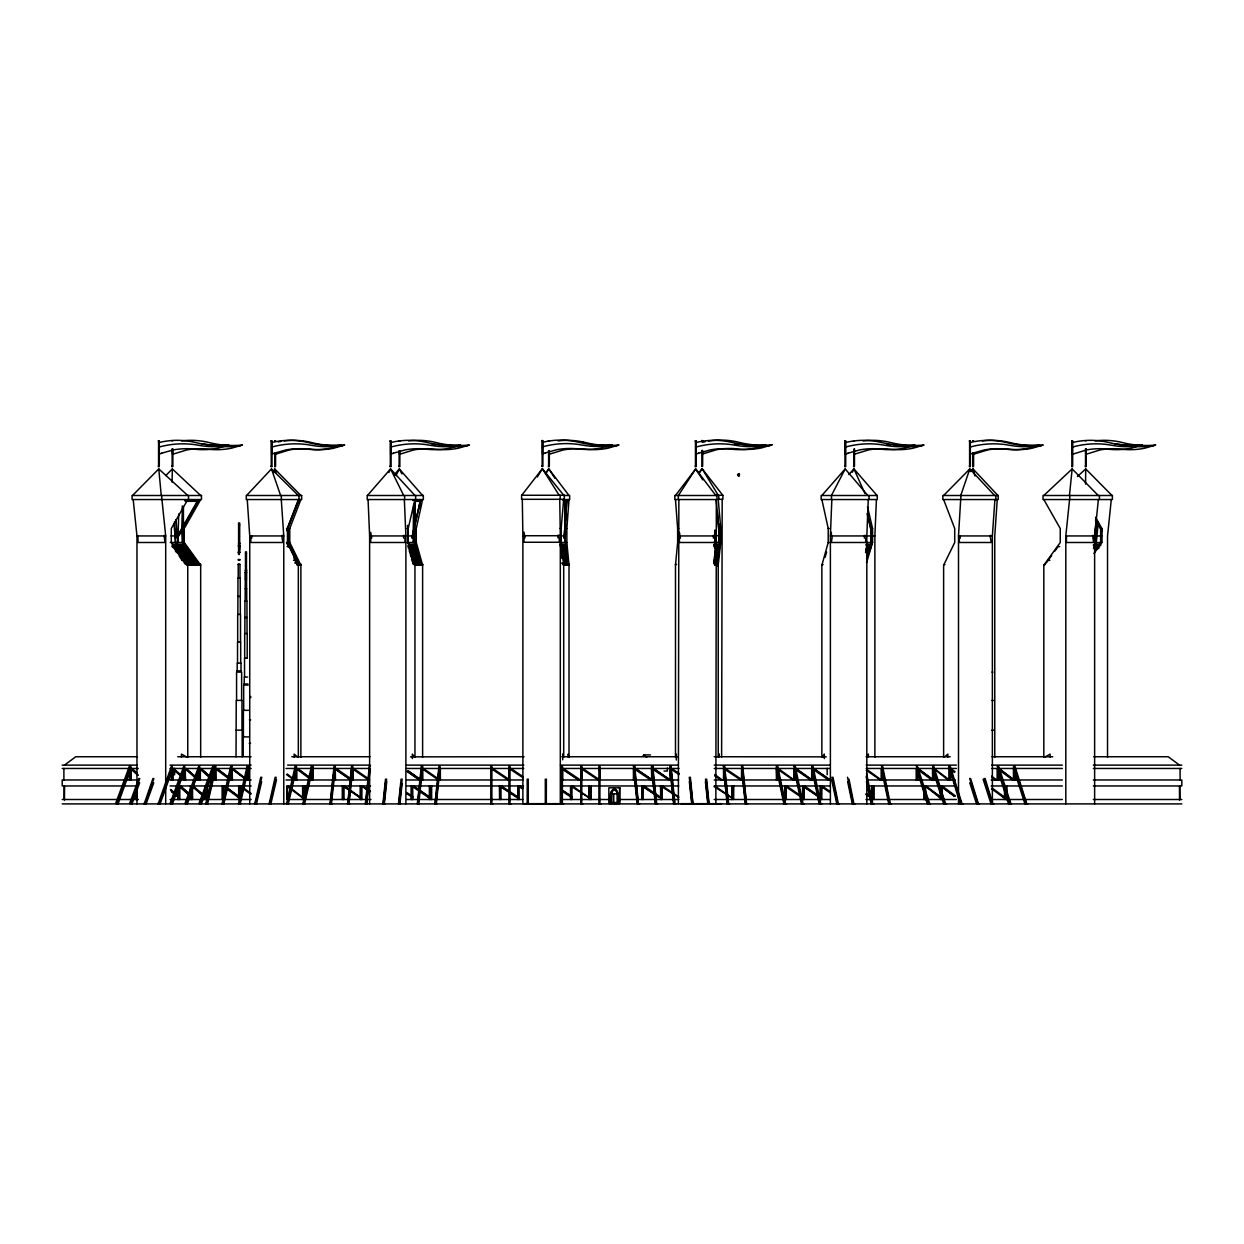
<?xml version="1.0" encoding="UTF-8"?>
<svg xmlns="http://www.w3.org/2000/svg" width="1244" height="1244" viewBox="0 0 1244 1244"><rect width="100%" height="100%" fill="white"/><g stroke="black" fill="none" stroke-linecap="round" stroke-linejoin="round"><path stroke-width="1.5" d="M1085.577 484.103L1085.717 468.926L1077.444 476.514M678.369 803.904L678.851 499.544M715.844 803.904L716.342 499.544M722.189 499.31L721.613 757.083M172.092 482.206L172.341 468.926L200.673 495.501M413.661 504.473L413.148 536.148L412.168 536.148L412.168 538.046L413.148 538.046L415.232 528.529M830.386 803.904L830.386 535.946L831.832 499.544M866.819 803.904L866.819 535.946L868.265 499.544M874.874 757.316L874.874 535.946L876.429 499.544M238.599 543.784L239.828 543.099M178.763 513.912L178.047 536.148L181.811 529.586M958.502 803.904L958.502 535.946L960.928 495.501M992.37 803.904L992.37 535.946L994.905 499.544M997.253 499.544L994.765 535.946L994.765 757.316M564.076 538.046L566.86 500.352L564.076 538.046L565.087 538.046L565.46 533.054M569.006 499.544L566.86 528.529L565.149 528.529L565.071 529.726L565.787 528.529M567.031 558.976L565.787 542.493L567.87 564.512M563.345 564.854C572.769 565.118 569.239 563.221 562.552 564.278M565.693 527.938L565.149 500.648L565.087 542.493M565.087 536.148L565.46 531.219M566.331 519.494L566.735 514.052M567.699 501.332L564.869 500.694L567.699 501.332L567.762 500.368L562.972 500.352M563.703 757.098L563.703 564.963L561.184 542.26L561.184 528.311L563.703 499.31M563.672 564.62L563.672 563.812M675.492 499.544L677.638 528.529L677.638 542.493L675.492 565.196L675.492 757.332M714.6 547.998L715.129 530.286M1094.176 540.596L1096.057 521.594M1097.659 521.594L1095.14 542.493L1096.291 542.648L1098.188 523.662M1069.451 495.501L1072.157 468.926L1098.25 495.501M1065.813 803.904L1065.813 535.946L1069.576 499.544M1094.627 803.904L1094.627 535.946L1098.374 499.544M1111.296 499.544L1107.533 535.946L1107.533 757.316M330.344 803.904L333.998 770.456L335.087 770.456L335.087 768.465M331.433 803.904L335.087 770.456M348.118 802.053L351.57 770.456L352.643 770.456L352.643 768.465L352.565 779.972M348.989 803.904L352.643 770.456M365.658 803.904L369.328 770.456L370.401 770.456M366.747 803.904L369.39 779.755M383.245 803.904L385.687 781.605M384.318 803.904L386.76 781.605M399.231 800.187L401.05 783.471M399.899 803.904L402.123 783.471M417.642 803.904L421.296 770.456M418.73 803.904L422.602 766.491M435.244 803.904L438.697 772.322M436.317 803.904L439.972 768.465M719.685 542.26L717.399 566.082M718.208 558.743L719.436 547.733M714.522 563.812C719.296 563.112 719.265 565.274 714.522 564.62M718.223 757.098L718.223 564.963L720.758 542.26L720.758 528.311L718.223 499.31L722.904 499.31L722.904 495.267L714.476 495.267M330.033 803.904L334.092 765.993L335.305 766.491M335.165 765.993L330.873 803.422M347.605 803.904L351.663 765.993L352.736 765.993L348.678 803.904M365.347 803.904L369.406 765.993L370.494 765.993M370.074 769.741L366.42 803.904M382.919 803.904L385.516 779.102M386.604 779.102L384.007 803.904M398.5 803.904L401.097 779.102M399.479 803.904L402.17 779.102M417.331 803.904L421.389 765.993L422.462 765.993L418.279 803.422M434.918 803.904L438.992 765.993L440.065 765.993L435.866 803.422M412.168 538.046L420.425 500.352L412.168 536.148M414.361 542.493L414.361 529.726L414.61 528.529L416.273 528.529L422.618 499.544M419.446 560.811L414.827 544.297L415.232 542.493L421.389 564.512M422.431 564.512L412.946 564.045M422.54 564.045L422.525 564.854L414.75 564.512M414.236 531.219L414.827 500.648M419.259 508.594L420.068 504.971M414.827 501.332L420.876 501.332L421.094 500.368L412.884 500.352M675.679 756.85L676.316 754.097L676.316 760.053M206.52 803.904L208.697 794.621M209.567 790.904L214.341 770.456L215.367 770.456L207.546 803.904M222.769 803.904L228.414 779.755M229.285 776.038L230.591 770.456L231.602 770.456L223.796 803.904M239.19 803.904L242.222 790.904M243.093 787.188L247.012 770.456L248.022 770.456L240.201 803.904M255.44 803.904L260.649 781.605M256.466 803.904L261.675 781.605M272.887 790.904L274.629 783.471M270.865 803.904L276.51 779.755M290.303 790.904L294.641 772.322M288.281 803.904L296.088 770.456L295.077 770.456C296.259 758.529 296.818 776.318 295.916 779.972M303.536 803.904L304.407 800.187M306.568 790.904L311.342 770.456L312.368 770.456L304.547 803.904M414.952 757.332L414.952 565.196L408.188 542.493L408.188 528.529L414.952 499.544M205.851 803.904L214.528 765.993L215.834 766.491M215.554 765.993L206.862 803.904M222.085 803.904L230.778 765.993L232.084 766.491M231.804 765.993L223.111 803.904M238.506 803.904L247.198 765.993L248.489 766.491L248.022 779.972M248.209 765.993L239.517 803.904M254.756 803.904L260.758 777.22M261.784 777.22L255.782 803.904M269.171 803.904L275.157 777.22M269.901 803.422L276.184 777.22M286.571 803.904L295.263 765.993M296.29 765.993L287.597 803.904M302.852 803.904L311.544 765.993L312.835 766.491L312.368 779.972M311.544 765.993L311.42 779.972L296.834 769.165M312.555 765.993L303.863 803.904M633.414 766.491L634.627 765.993L638.499 803.904M634.627 765.993L634.673 779.972M637.519 803.904L633.538 765.993M639.587 803.904L637.659 803.422M656.708 803.904L652.727 765.993L651.514 766.491L651.763 779.972L651.623 768.465M652.727 765.993L652.789 779.972L652.68 768.465M655.635 803.904L651.638 765.993M657.687 803.904L655.759 803.422M674.994 803.904L671.014 765.993L669.801 766.491L670.065 779.972M671.014 765.993L670.936 779.972M673.921 803.904L669.941 765.993M675.974 803.904L674.046 803.422M692.037 803.904L689.285 777.22M693.017 803.904L690.358 777.22M694.09 803.904L692.162 803.422M708.085 803.904L705.535 779.102M709.064 803.904L706.623 779.102M710.137 803.904L708.209 803.422M723.37 766.491L724.583 765.993L728.595 803.422M727.476 803.904L723.495 765.993M729.544 803.904L727.616 803.422M741.502 766.491L742.715 765.993L746.602 803.904M745.622 803.904L741.626 765.993M747.675 803.904L745.747 803.422M718.457 756.632L719.188 753.864L719.188 756.85M618.159 802.567L611.037 802.582L611.146 793.408A7.464 7.433 -90 0 1 614.054 789.473L614.676 789.458M821.864 499.544L828.224 528.529L828.224 542.493L821.864 565.196L821.864 757.332M825.099 557.359L826.607 551.994M273.664 472.471L274.691 468.926L300.877 495.501M866.57 559.147L871.546 542.493M866.555 562.677L872.573 542.493L872.573 528.529L867.503 506.79M960.757 495.501L969.807 468.926L994.625 495.501M121.601 791.588L129.22 770.456M130.122 770.456L118.056 803.904L115.661 803.422L129.516 765.993L130.853 766.491L130.122 779.972M131.118 803.904L138.1 784.544M139.639 782.787L132.019 803.904L129.625 803.422L138.861 778.464M152.841 782.787L145.221 803.904L153.867 778.464M146.108 803.904L153.743 782.787M168.08 779.257L159.185 803.904L172.45 765.993L171.548 765.993L158.128 803.904M160.087 803.904L172.154 770.456L171.252 770.456M171.563 803.904L181.717 775.743M184.361 779.972L184.361 768.465L184.532 770.456L172.45 803.904L170.07 803.422L183.925 765.993L184.827 765.993L171.485 803.904M186.522 803.904L196.676 775.743M199.491 768.465L187.409 803.904L185.029 803.422L198.885 765.993L199.786 765.993L186.445 803.904M204.949 791.588L211.293 773.97M130.418 765.993L117.076 803.904M139.763 778.464L131.04 803.904M144.164 803.904L152.965 778.464M199.009 803.422L212.864 765.993L213.766 765.993L213.47 770.456L201.388 803.904L199.444 803.904M213.766 765.993L199.989 803.422M298.327 757.332L298.327 565.196L287.457 542.493L287.457 528.529L298.327 499.544M297.985 564.512L298.156 564.854M286.991 530.861L298.7 500.352L287.022 528.995M300.877 757.332L300.877 565.196L289.759 542.493L287.768 542.493L287.768 529.726L288.235 528.529L289.759 528.529L300.877 499.544M288.795 528.529L287.768 529.726M300.55 564.512L296.958 564.045M300.706 564.854L300.721 564.045M298.669 501.332L299.058 500.368L298.14 500.368M388.952 472.471L390.538 468.926L414.952 495.501M396.027 475.566L399.308 468.926L422.618 495.501M852.311 472.238L853.959 468.926L877.051 495.501M831.427 495.501L845.189 468.926L867.861 495.501M785.508 803.904L777.671 765.993L776.38 766.491L776.847 779.972M793.936 766.491L795.227 765.993L803.064 803.904M784.513 803.904L776.629 765.993M786.535 803.904L784.777 803.422M811.679 766.491L812.97 765.993L820.807 803.904M802.085 803.904L794.201 765.993M804.091 803.904L802.349 803.422M819.827 803.904L811.943 765.993M821.833 803.904L820.091 803.422M837.399 803.904L831.956 777.22M838.378 803.904L832.982 777.22M839.42 803.904L837.663 803.422M852.964 803.904L847.522 777.22M853.944 803.904L848.968 779.102M854.986 803.904L853.229 803.422M882.276 766.491L881.498 765.993L889.382 803.904M871.795 803.904L866.353 777.22M872.775 803.904L866.57 773.488M873.801 803.904L872.044 803.422M890.362 803.904L882.525 765.993M891.388 803.904L889.631 803.422M183.428 506.79L183.428 528.529L177.27 538.046L198.605 500.352L185.931 500.352M182.262 542.493L182.262 529.726L184.252 528.529L200.673 499.544M187.766 499.544L171.299 528.529L171.299 542.493L187.766 565.196L187.766 757.332M172.698 544.297L182.401 544.297L183.428 542.493L199.351 564.512M200.175 564.512L186.973 564.854M197.796 500.368L177.27 536.148L177.27 538.046M182.946 526.756L182.262 527.938L182.946 506.246M184.345 525.17L197.096 502.918M185.247 501.332L198.014 501.332L198.573 500.368L185.325 500.601M187.269 564.512L187.517 564.854M537.33 476.996L542.368 468.693L563.703 495.267M699.159 473.373L702.129 468.693L722.764 495.267M545.774 473.606L548.822 468.926L569.006 495.501M643.708 756.181L644.345 754.921M822.439 756.85L824.306 754.097L824.306 758.576M866.399 756.85L868.405 754.097L868.405 757.083M1046.22 563.019L1051.615 555.57M1054.834 551.108L1058.069 546.629L1059.686 546.629M1094.876 551.108L1101.111 542.493M1093.958 553.502L1101.935 542.493L1101.935 528.529L1095.529 517.255M545.463 473.358L548.822 468.926L554.933 478.302M675.492 495.501L695.676 468.926L715.844 495.501M521.734 495.267L542.368 468.693L559.162 495.267M930.185 803.904L928.257 803.904L922.037 784.544M946.529 803.904L944.616 803.904L934.431 772.213M945.549 803.904L933.606 765.993M963.043 803.904L961.13 803.904L959.435 798.632M962.063 803.904L950.121 765.993M997.159 766.491L998.497 765.993L1010.828 803.422M977.489 803.904L979.401 803.904M978.422 803.904L970.584 778.464M1026.813 803.904L1014.871 765.993L1013.533 766.491L1014.187 779.972M993.894 803.904L991.981 803.904L985.201 782.787M992.914 803.904L985.077 778.464M1011.419 803.904L1009.506 803.904L999.321 772.213M1025.88 803.904L1027.793 803.904M698.568 473.124L702.129 468.693L718.223 495.267M394.27 474.835L399.308 468.926L401.89 473.902M367.447 495.501L390.538 468.926L403.709 495.501M821.864 495.501L845.189 468.926M848.828 474.524L853.959 468.926L865.015 493.728M246.576 495.501L271.487 468.926L298.327 495.501M165.81 475.566L172.341 468.926M132.517 495.501L158.765 468.926L187.766 495.501M943.621 495.501L969.807 468.926M970.336 471.585L973.01 468.926L997.921 495.501M1043.825 495.501L1072.157 468.926M944.6 756.85L947.866 754.097L947.866 757.083M64.47 765.122L75.791 756.741L137.431 756.741M1045.287 756.85L1050.123 754.097L1050.123 757.083M408.203 542.493L407.379 542.648L408.203 542.493L407.799 525.403M275.188 454.309L289.401 449.939A71.981 71.468 -90 0 1 310.705 449.193A74.407 73.878 90 0 0 333.812 448.198L344.697 445.01A96.83 96.146 -90 0 1 311.731 442.6L308.776 441.9A75.775 75.231 90 0 0 284.223 440.905M973.259 454.309L987.549 449.939A71.981 71.95 90 0 1 1008.993 449.193A74.407 74.376 -90 0 0 1032.256 448.198L1043.218 445.01A96.83 96.783 90 0 1 1010.035 442.6L1007.049 441.9A75.775 75.728 -90 0 0 982.34 440.905M1142.054 445.01L1131.138 448.198A74.407 74.127 90 0 1 1107.953 449.177A71.981 71.701 90 0 0 1086.572 449.939L1072.328 454.309L1072.328 442.584L1075.298 441.9A75.775 75.48 -90 0 1 1106.009 441.915L1108.995 442.584A96.83 96.457 90 0 0 1142.054 444.979M390.663 447.125L391.176 446.969A88.262 88.168 90 0 1 426.987 444.73L432.865 445.71A84.608 84.514 -90 0 0 457.061 445.927L458.632 445.725M542.508 446.891L543.006 446.736A88.262 87.982 -90 0 1 578.74 444.497L584.618 445.476A84.608 84.343 -90 0 0 608.767 445.71L610.322 445.492M845.329 447.125L845.842 446.969A88.262 87.904 -90 0 1 881.545 444.73L887.407 445.71A84.608 84.265 -90 0 0 911.541 445.927L913.096 445.725M969.962 447.125L970.476 446.969A88.262 88.168 -90 0 1 1006.272 444.73L1012.165 445.71A84.608 84.514 90 0 0 1036.361 445.927L1037.916 445.725M1072.328 447.125L1072.826 446.969A88.262 87.92 90 0 1 1108.544 444.73L1114.406 445.71A84.608 84.281 90 0 0 1138.54 445.927L1140.095 445.725M158.921 447.125L159.434 446.969A88.262 88.262 0 0 1 195.277 444.73L201.17 445.71A84.608 84.608 0 0 0 225.397 445.927L226.952 445.725M271.627 447.125L272.141 446.969A88.262 88.262 0 0 1 307.983 444.73L313.877 445.71A84.608 84.608 0 0 0 338.088 445.927L339.659 445.725M695.831 447.125L696.329 446.969A88.262 88.262 0 0 1 732.187 444.73L738.081 445.71A84.608 84.608 0 0 0 762.292 445.927L763.863 445.725M702.3 442.351L705.286 441.667M176.726 542.648L177.876 542.493L176.01 519.697M342.753 445.725L341.198 445.943A84.608 84.001 90 0 1 333.952 446.596M240.512 445.725L238.957 445.943A84.608 84.592 -90 0 1 221.914 446.503M467.449 445.725L465.894 445.943A84.608 84.53 90 0 1 453.718 446.689M617.008 445.725L615.438 445.943A84.608 84.592 -90 0 1 605.704 446.689M770.331 445.492L768.761 445.725A84.608 84.608 0 0 1 759.027 446.456M922.115 445.725L920.56 445.943A84.608 84.561 90 0 1 908.384 446.689M1041.259 445.725L1039.689 445.943A84.608 84.561 -90 0 1 1032.396 446.596M1153.732 445.725L1152.177 445.943A84.608 84.39 -90 0 1 1135.181 446.503M239.61 546.132L238.475 546.132L239.672 546.132L239.703 522.9M239.501 554.482C237.402 555.493 241.631 548.448 239.563 546.132M246.452 572.598L245.379 572.598L246.452 572.598L246.483 551.854M245.488 551.854L245.488 580.046L246.343 580.046L246.359 572.598M238.599 543.986L239.703 543.986M245.363 570.685L246.545 569.954M541.949 440.547L542.773 440.547M701.74 440.547L702.549 440.547M158.361 440.765L159.17 440.765M171.936 440.765L172.76 440.765M271.068 440.765L271.876 440.765M274.675 440.765L275.453 440.765M390.103 440.765L390.927 440.765M398.92 440.765L399.744 440.765M541.949 440.936L542.882 440.936L542.897 465.816L541.933 465.816M548.417 440.765L549.226 440.765M695.272 440.765L696.08 440.765M701.74 440.936L702.658 440.936M844.785 440.765L845.609 440.765M853.539 440.765L854.364 440.765M969.403 440.765L970.227 440.765M972.684 440.765L973.492 440.765M1071.737 440.765L1072.561 440.765M1085.312 440.765L1086.136 440.765M158.361 441.169L159.279 441.169M271.068 441.169L271.985 441.169L272.001 466.049L271.036 466.049M274.675 441.169L275.562 441.169M390.103 441.169L391.036 441.169L391.051 466.049L390.087 466.049M398.92 441.169L399.853 441.169M548.417 441.169L549.242 441.169M695.272 441.169L696.189 441.169L696.205 466.049L695.24 466.049M844.785 441.169L845.718 441.169L845.718 466.049L844.754 466.049M969.403 441.169L970.336 441.169L970.336 466.049L969.387 466.049M972.684 441.169L973.601 441.169M1071.737 441.169L1072.67 441.169L1072.67 466.049L1071.722 466.049M701.709 465.816L702.658 465.816L702.673 450.499M158.346 466.049L159.279 466.049M171.905 466.049L172.854 466.049L172.869 448.82M274.629 466.049L275.562 466.049L275.593 452.645M398.889 466.049L399.853 466.049L399.853 450.732M548.386 466.049L549.335 466.049L549.35 450.732M853.524 466.049L854.472 466.049L854.488 448.82M972.652 466.049L973.601 466.049L973.617 452.645M1085.297 466.049L1086.245 466.049L1086.261 448.82M541.933 466.484L542.804 466.484M701.709 466.484L702.565 466.484M158.346 466.718L159.201 466.718M171.905 466.718L172.776 466.718M271.036 466.718L271.907 466.718M274.629 466.718L275.499 466.718M390.087 466.718L390.958 466.718M398.889 466.718L399.759 466.718M548.386 466.718L549.257 466.718M695.24 466.718L696.096 466.718M844.754 466.718L845.625 466.718M853.524 466.718L854.379 466.718M969.387 466.718L970.242 466.718M972.652 466.718L973.523 466.718M1071.722 466.718L1072.592 466.718M1085.297 466.718L1086.168 466.718M563.376 495.501L569.659 495.501L569.659 499.544L563.376 499.544M185.247 500.632L198.014 501.332M414.361 500.648L420.876 501.332M238.599 524.984L239.703 524.984M719.685 526.539L719.794 527.705M560.111 528.311L561.184 528.311M720.758 528.311L719.048 528.311L719.048 542.26M286.478 528.529L287.457 528.529M407.146 528.529L408.188 528.529M677.638 528.529L678.711 528.529M828.224 528.529L829.266 528.529M870.94 542.493L870.94 528.529L872.573 528.529M1100.629 542.493L1100.629 528.529L1101.935 528.529M182.262 529.726L182.759 542.493M1100.629 528.529L1101.795 529.726L1101.111 528.529M165.079 535.511L164.052 535.511L165.079 542.493L137.975 542.493L137.975 536.148M282.917 535.511L281.704 535.511L282.917 542.493L250.822 542.493L250.822 538.046L251.739 538.046L251.739 536.148L250.822 536.148M404.938 535.511L403.631 535.511L403.631 538.046L404.938 538.046L404.938 542.493L370.728 542.493L370.728 538.046L371.707 538.046L370.728 532.339M559.271 535.278L557.934 535.278L557.934 537.812L559.271 537.812L559.271 542.26L523.988 542.26L523.988 537.812L524.999 537.812L523.988 532.105M865.7 535.511L864.393 535.511L864.393 538.046L865.7 538.046L865.7 542.493L831.35 542.493L832.329 536.148L831.35 536.148L831.35 532.339M991.266 535.511L990.053 535.511L991.266 542.493L959.342 542.493L959.342 538.046L960.259 538.046L960.259 536.148L959.342 536.148M1093.616 535.511L1092.59 535.511L1093.616 542.493L1066.45 542.493L1066.45 536.148M522.309 499.31L522.884 535.729L560.313 535.729L560.313 803.671M714.118 535.729L719.747 535.729M133.201 499.544L136.964 535.946L165.701 535.946L165.701 803.904M171.003 535.946L176.757 535.946M247.245 499.544L249.733 535.946L283.772 535.946L283.772 803.904M368.068 499.544L369.623 535.946L405.886 535.946L405.886 803.904M408.359 535.946L414.112 535.946M560.515 535.946L564.263 535.946M678.369 535.946L715.844 535.946M830.386 535.946L866.819 535.946M867.239 535.946L874.874 535.946M958.502 535.946L992.37 535.946M1065.813 535.946L1094.627 535.946M1096.026 535.946L1101.78 535.946M560.111 542.26L561.184 542.26M714.118 542.26L720.758 542.26M170.288 542.493L184.252 542.493L200.673 565.196L200.673 757.332M287.457 542.493L286.478 542.493L288.468 546.629M407.146 542.493L416.273 542.493L422.618 565.196L422.618 757.332M559.505 542.493L566.86 542.493L569.006 565.196L569.006 757.332M677.638 542.493L678.711 542.493M828.224 542.493L829.266 542.493M866.151 542.493L872.573 542.493M1101.935 542.493L1094.704 542.648M238.599 543.379L239.703 543.379M714.274 544.063L719.841 544.063M409.105 544.297L414.827 544.297M560.064 544.297L565.647 544.297M866.275 544.297L871.966 544.297M1094.409 544.297L1100.225 544.297M713.885 544.856L719.654 544.856M171.952 545.09L184.874 545.09L173.243 545.541M408.156 545.09L415.791 545.09L408.156 545.541M560.235 545.09L565.973 545.09L560.391 545.541M865.777 545.09L871.469 545.09M1093.212 545.09L1100.956 545.09M713.885 545.307L719.654 545.307M867.146 545.541L870.94 545.09M1093.865 545.541L1099.665 545.09M713.9 546.396L719.467 546.862M171.859 546.629L186.429 546.629L172.838 547.096M287.069 546.629L290.832 547.096L289.728 546.629M408.125 546.629L416.382 546.629L408.125 547.096M560.391 546.629L565.973 547.096M866.508 546.629L870.971 546.629M1093.927 546.629L1099.727 546.629M238.584 546.862L239.625 546.862M715.502 546.862L719.219 546.396M562.241 547.096L566.176 547.096M866.508 547.096L870.971 547.096M1093.927 547.096L1098.11 546.629M715.393 547.842L719.11 548.309M174.207 548.075L187.129 548.075L174.207 548.542M408.53 548.075L416.662 548.075L408.53 548.542M562.381 548.075L566.269 548.075L562.381 548.542M866.213 548.075L870.551 548.075M1093.523 548.075L1098.685 548.075M715.393 548.309L719.312 548.309M866.213 548.542L870.551 548.542M1093.523 548.542L1098.685 548.542M715.238 549.242L719.156 549.242L715.238 549.692M175.202 549.459L188.124 549.459L175.202 549.926M409.416 549.459L417.051 549.459L409.416 549.926M560.826 549.459L566.238 549.926M865.808 549.459L870.131 549.459L865.808 549.926M560.826 549.926L566.409 549.926M715.098 550.532L719.016 550.532L715.098 550.999M175.497 550.765L189.072 550.765L175.497 551.216M409.292 550.765L417.424 550.765L409.292 551.216M560.78 550.765L566.518 550.765L560.78 551.216M865.948 550.765L869.743 550.765L865.948 551.216M714.958 551.838L718.876 551.838L714.958 552.305M176.399 552.072L189.99 552.072L176.399 552.538M238.226 552.041L239.983 552.041M409.634 552.072L417.766 552.072L409.634 552.538M560.888 552.072L566.642 552.072M865.56 552.072L869.369 552.072M238.226 552.631L239.983 552.631M560.888 552.538L566.471 552.072M865.56 552.538L869.369 552.538M714.802 553.145L718.705 553.145L714.802 553.611M178.11 553.378L191.032 553.378L178.11 553.844M410.536 553.378L418.171 553.378L410.536 553.844M561.028 553.378L566.782 553.378L561.028 553.844M245.488 553.72L246.483 553.72M714.647 554.529L718.566 554.529M179.089 554.746L192.011 554.746L179.089 555.213M410.427 554.746L418.559 554.746L410.427 555.213M561.168 554.746L566.735 555.213M561.168 555.213L566.906 555.213M714.647 554.979L718.566 554.979M714.491 555.866L718.41 555.866L714.491 556.332M179.416 556.099L193.007 556.099L179.416 556.55M410.8 556.099L418.933 556.099L410.8 556.55M561.293 556.099L567.031 556.099L561.293 556.55M714.351 557.234L718.068 557.701M180.333 557.467L193.909 557.467L180.333 557.934M411.655 557.467L419.29 557.467L411.655 557.934M561.402 557.467L567.155 557.467M714.351 557.701L718.27 557.701M561.402 557.934L566.984 557.467M714.196 558.851L718.115 559.318M181.36 559.085L194.935 559.085L181.36 559.551M411.562 559.085L419.679 559.085L412.044 559.551M563.408 559.085L567.295 559.085L563.563 559.551M714.196 559.318L717.912 558.851M238.226 559.489L239.983 559.489M238.226 560.142L239.983 560.142M714.04 560.095L717.943 560.562M181.78 560.329L195.977 560.329L184.33 560.795M293.537 560.329L297.3 560.329L296.43 560.795M411.951 560.329L420.083 560.329L412.448 560.795M563.532 560.329L567.419 560.329L563.703 560.795M1048.521 560.329L1049.796 560.329M714.04 560.562L717.757 560.095M713.9 561.371L717.819 561.837M183.257 561.604L196.832 561.604L185.185 562.07M412.153 561.604L420.425 561.604L412.79 562.07M563.656 561.604L567.544 561.604L563.812 562.07M713.9 561.837L717.617 561.371M713.761 562.677L717.679 563.143M184.159 562.91L197.749 562.91L186.102 563.376M294.735 562.91L298.498 563.376M413.132 562.91L420.767 562.91L413.132 563.376M562.07 562.91L567.653 562.91L562.07 563.376M713.761 563.143L717.477 562.677M185.061 564.045L200.424 564.045M238.413 564.263L239.797 564.263M714.476 564.154L718.254 563.812M186.445 564.512L200.673 564.387M238.226 564.418L239.968 564.418L239.999 578.133M297.021 564.512L300.892 564.387M413.723 564.512L422.633 564.387M563.376 564.387L569.006 564.387M675.554 564.512L676.627 564.512M823.108 564.512L821.973 564.854M944.911 564.512L943.776 564.854M1045.147 564.512L1044.074 564.854M714.476 564.963L718.223 564.963M187.222 565.196L200.673 565.196M297.114 565.196L300.877 565.196M414.952 565.196L422.618 565.196M563.376 565.196L569.006 565.196M245.488 570.141L246.483 570.141M246.592 570.498L245.488 570.623M245.177 588.785L246.716 588.785L246.747 601.179M237.853 596.436L240.341 596.436M244.835 617.506L247.058 617.506M247.354 658.247L244.539 658.247L244.539 677.063M236.92 670.889L241.289 670.889M991.966 672.102L992.945 672.102M247.649 677.063L244.244 677.063L244.244 683.982M243.995 683.982L247.898 683.982M248.194 685.071L243.684 685.071L243.684 710.34M249.92 696.531L250.775 696.531M249.655 697.495L250.775 697.495M991.857 700.403L993.287 700.403M248.505 710.34L243.389 710.34L243.389 736.899M249.375 719.856L250.65 719.856M236.033 730.166L242.176 730.166L242.176 756.818M991.857 730.166L993.489 730.166M248.691 736.899L243.202 736.899L243.202 756.243M249.22 743.352L250.51 743.352M650.457 754.921L643.926 754.921L643.272 755.901L643.926 754.921L646.678 757.316M177.783 756.741L251.086 756.741M291.827 756.741L369.997 756.741M410.536 756.85L524.066 756.741M561.822 756.741L678.291 756.741M714.18 756.741L826.265 756.85M866.275 756.741L950.229 756.741M991.997 756.741L1052.782 756.741M1093.694 756.741L1168.209 756.741L1179.53 765.122M62.2 765.122L137.058 765.122M170.055 765.122L251.132 765.122M287.597 765.122L370.137 765.122M406.601 765.122L523.833 765.122M560.406 765.122L677.824 765.122M714.165 765.122L829.732 765.122M866.182 765.122L956.403 765.122M991.763 765.122L1062.314 765.122M1093.352 765.122L1181.8 765.122M295.543 766.491L296.57 766.491M311.824 766.491L312.835 766.491M62.2 768.465L138.286 768.465M170.055 768.465L251.132 768.465M286.011 768.465L370.401 768.465M406.524 768.465L523.724 768.465M561.355 768.465L678.944 768.465M714.227 768.465L830.09 768.465M866.182 768.465L956.403 768.465M991.857 768.465L1062.314 768.465M1093.352 768.465L1181.8 768.465M130.978 768.465L138.084 775.168M172.869 768.465L185.496 779.972L185.216 768.465M185.434 769.165L197.843 779.972M200.128 768.465L212.755 779.972M215.943 768.465L216.098 779.972M352.907 769.165L368.659 779.972M422.758 769.165L438.417 779.972M812.814 769.165L828.457 779.972M183.63 770.456L184.532 770.456M198.589 770.456L199.491 770.456M438.899 770.456L439.972 770.456M490.789 770.456L491.878 770.456M508.889 770.456L509.993 770.456M561.355 770.456L562.459 770.456M580.761 770.456L581.865 770.456M598.908 770.456L599.997 770.456M634.704 770.456L633.631 770.456L637.208 803.904M795.398 770.456L794.372 770.456L801.463 803.904M812.161 779.972L812.161 768.465L819.454 800.187M932.922 768.465L932.922 770.456L933.871 770.456L933.871 768.465M998.761 770.456L997.812 770.456L1008.557 803.904M664.016 771.062L667.375 771.062L667.375 768.046M171.097 774.717L174.595 774.717L174.595 768.294M184.641 779.226L172.869 769.165M185.776 768.465L198.573 779.459L185.994 768.465M420.503 779.459L407.799 770.658L420.503 779.972M439.256 779.459L423.38 768.465M778.122 768.465L794.076 779.972M811.554 779.459L795.771 768.465L811.554 779.972M866.975 769.569L881.343 779.972M948.783 779.459L934.057 768.465M1000.207 769.569L1013.611 779.972M138.286 779.972L62.2 779.972L62.2 785.959L137.058 785.959M170.055 779.972L251.132 779.972M286.011 779.972L369.344 779.972M406.601 779.972L523.429 779.972M561.433 779.972L678.68 779.972M714.227 779.972L830.09 779.972M866.944 779.972L955.314 779.972M991.25 779.972L1062.314 779.972M1093.352 779.972L1181.8 779.972L1181.8 785.959L1093.352 785.959M170.055 785.959L251.148 785.959M370.51 785.959L286.804 785.959L286.804 799.503L370.976 799.503M406.601 785.959L499.575 785.959M519.028 785.959L523.522 785.959M560.764 785.959L570.529 785.959L570.529 799.503M571.509 785.959L589.283 785.959L589.283 799.503M678.82 785.959L590.962 785.959L590.962 799.503M714.212 785.959L830.043 785.959M868.048 785.959L955.656 785.959M991.235 785.959L1062.314 785.959M179.478 785.959L189.01 794.667M223.733 785.959L223.967 797.668M240.294 785.959L240.543 799.503M287.395 785.959L287.644 799.503M343.748 785.959L359.547 797.466M361.677 785.959L369.639 792.055M412.619 785.959L412.759 799.503M519.137 786.659L522.402 788.82M661.668 786.659L678.711 797.466M785.773 786.659L800.001 796.378M821.413 786.659L829.235 792.055M954.754 796.378L941.444 786.659L954.521 796.378M611.037 793.827L618.159 793.812M613.479 794.03L613.479 802.349M191.296 795.818L192.525 796.58M570.483 795.818L561.697 789.893L571.665 796.58M178.949 796.689L170.428 789.536M191.296 796.953L192.525 797.466M194.142 787.172L205.649 797.466L192.182 785.959M224.387 785.959L239.299 796.953L238.21 797.466M413.335 785.959L429.351 796.953L413.459 785.959M517.753 796.953L501.394 785.959M572.349 785.959L588.754 797.466L571.634 786.659L571.665 799.503M714.896 785.959L731.301 797.466L714.165 786.659M820.169 796.891L804.386 785.959M925.489 785.959L940.448 796.953L925.723 785.959M1003.208 797.466L1004.063 797.466M301.872 797.466L302.976 797.466M412.759 797.466L407.037 793.859M428.294 797.466L429.351 797.466M516.851 797.466L500.663 786.659L517.799 797.466M571.665 797.466L561.262 790.78M659.382 797.466L643.195 786.659L659.336 797.466L660.284 796.953L643.926 785.959M801.431 797.466L802.489 796.953L786.472 785.959M820.309 797.466L803.686 786.659L819.469 797.466M939.36 797.466L940.448 797.466M62.2 799.503L138.426 799.503M170.055 799.503L251.148 799.503M406.601 799.503L522.947 799.503M560.764 799.503L609.171 799.503M619.683 799.503L678.82 799.503M714.165 799.503L830.043 799.503M865.995 799.503L956.403 799.503M991.266 799.503L1062.314 799.503M1093.352 799.503L1181.8 799.503M143.729 803.422L146.046 803.904M157.693 803.422L160.01 803.904M205.555 803.422L207.841 803.904M221.805 803.422L224.091 803.904M238.226 803.422L240.496 803.904M254.476 803.422L256.762 803.904M268.875 803.422L271.161 803.904M286.291 803.422L288.577 803.904M302.572 803.422L304.842 803.904M329.893 803.422L332.086 803.904M347.465 803.422L349.657 803.904M365.207 803.422L367.4 803.904M382.794 803.422L384.987 803.904M398.36 803.422L400.552 803.904M417.191 803.422L419.383 803.904M434.794 803.422L436.986 803.904M490.789 803.422L492.857 803.904M508.889 803.422L510.973 803.904M527.192 803.422L529.26 803.904M545.307 803.422L547.376 803.904M561.355 803.422L563.439 803.904M580.761 803.422L582.845 803.904M598.908 803.422L600.976 803.904M563.703 803.671L522.884 803.671L522.884 535.729M680.795 803.671L721.613 803.671M62.2 803.904L1181.8 803.904M716.217 500.119L719.498 537.812L717.337 511.439M893.783 445.259L896.349 445.71A84.608 84.561 90 0 0 898.712 446.052M439.116 445.259L441.682 445.71A84.608 84.53 90 0 0 444.061 446.052M582.783 441.9L585.784 442.584A96.83 96.814 90 0 0 618.968 444.979L608.005 448.198A74.407 74.391 0 0 1 584.742 449.162A71.981 71.965 0 0 0 563.283 449.955L548.977 454.309L548.977 450.717M614.52 789.163L613.852 789.194A7.759 7.728 -90 0 0 610.711 793.781L610.711 802.909L617.615 802.909L617.599 793.765A5.847 5.816 -90 0 0 614.505 789.163M186.32 756.85L181.469 754.097L181.469 757.083M740.693 779.972L724.521 769.165L724.521 779.972M714.833 775.65L721.287 779.972L714.802 775.65M670.936 769.165L679.037 774.561M652.649 769.165L668.821 779.972M634.533 769.165L650.705 779.972M598.146 779.972L581.974 769.165L582.005 779.972M561.573 779.226L562.677 779.972M510.102 769.165L523.04 777.811M491.986 769.165L508.158 779.972M725.252 768.465L741.642 779.459M714.771 774.468L722.204 779.972M671.667 768.465L679.131 773.457M653.411 768.465L669.738 779.972M653.38 768.465L669.738 779.459M662.399 785.959L678.711 796.891M651.654 779.459L635.295 768.465L651.623 779.459M582.705 768.465L599.095 779.459M563.299 768.465L579.657 779.459M561.573 778.075L562.599 778.76M510.833 768.465L522.76 776.458M519.868 785.959L522.869 787.95M492.717 768.465L509.107 779.459M419.586 779.972L407.052 771.327L419.492 779.972M412.619 786.659L428.418 797.466M343.748 786.659L360.465 797.466L344.448 785.959M866.244 770.238L880.425 779.972M865.7 794.216L870.396 797.466M794.978 769.165L810.715 779.972M777.407 769.165L793.159 779.972M866.415 793.656L871.313 796.953M829.375 779.459L813.514 768.465L829.297 779.459M821.989 785.959L829.857 791.324M406.772 792.521L412.759 796.58M353.607 768.465L369.577 779.459M362.517 785.959L370.417 791.433M362.377 785.959L370.277 791.433M336.035 768.465L352.005 779.459M999.523 770.238L1012.756 779.972M992.385 777.811L995.293 779.972L992.23 777.811M991.592 788.82L1003.441 797.466M951.318 770.238L954.381 772.4M948.084 779.972L933.56 768.465M917.108 769.165L931.787 779.972M939.593 797.466L925.069 785.959M998.885 768.465L1013.611 779.459M991.577 776.163L996.149 779.459M992.292 788.152L1004.297 796.953M950.525 768.465L955.097 771.762M942.112 785.959L955.283 795.802M917.916 768.465L932.642 779.459L917.761 768.465L917.854 779.972M286.509 774.561L293.895 779.972M287.395 786.659L302.121 797.466M246.825 779.972L232.348 769.165L246.685 779.972M240.294 786.659L250.682 794.216M215.943 769.165L228.974 778.884M223.733 786.659L238.444 797.466M287.255 773.97L294.595 779.972M288.048 785.959L302.727 797.466M286.618 795.818L287.644 796.58M232.846 768.465L247.525 779.972M240.947 785.959L251.179 793.61M216.751 768.465L228.492 777.267M216.596 768.465L228.352 777.267M224.62 785.959L239.299 796.953M297.363 756.85L294.159 754.097L294.159 757.083M200.128 769.165L212.537 779.972L212.413 772.291M204.918 797.466L192.525 786.659L192.525 799.503M179.478 786.659L188.668 794.667M171.625 791.448L178.514 797.466M171.283 791.448L179.245 797.466L170.77 789.536M130.978 769.165L137.866 775.168M200.906 768.465L212.086 778.246M200.688 768.465L211.869 778.246M173.429 768.465L185.434 778.76M193.084 785.959L205.649 796.953M180.38 785.959L190.239 794.574M180.038 785.959L189.897 794.574M131.755 768.465L137.338 773.348M131.537 768.465L137.12 773.348M1085.717 468.926L1111.98 495.501M173.476 546.629L176.726 551.108M179.96 555.57L185.372 563.019M414.361 756.85L412.37 754.097L412.37 758.576M182.401 544.297L192.633 558.447M702.798 479.857L695.676 468.926L678.369 495.501L678.322 499.544M1097.317 521.5L1099.183 524.766M247.198 765.993L247.105 779.972M1095.497 520.008L1102.013 531.483M1043.825 499.544L1060.246 528.529L1060.246 542.493L1043.825 565.196L1043.825 757.332M299.586 564.512L288.795 542.493L288.095 544.297L297.223 562.926M293.911 558.012L296.243 562.879M943.621 499.544L954.723 528.529L954.723 542.493L943.621 565.196L943.621 757.332M271.487 468.926L280.615 495.501M274.691 468.926L275.888 472.471M1013.922 765.993L1026.269 803.422M997.548 765.993L1009.895 803.422M984.144 778.464L992.37 803.422M969.651 778.464L977.877 803.422M949.172 765.993L961.519 803.422M948.799 766.491L960.181 803.904M932.658 765.993L944.989 803.422M917.248 765.993L929.595 803.422M916.315 765.993L928.646 803.422M1015.135 770.456L1021.915 791.588M1014.187 770.456L1024.932 803.904M983.118 779.257L991.033 803.904M970.709 782.787L974.658 795.103M969.76 782.787L976.54 803.904M950.385 770.456L957.165 791.588M932.922 770.456L943.667 803.904M927.324 803.904L916.579 768.465M409.991 551.994L411.593 557.359M973.01 468.926L974.938 476.001M563.485 756.632L562.739 753.864L562.739 759.82M870.94 526.756L871.22 527.938M867.877 515.436L871.453 530.504M871.546 528.529L871.826 529.726M870.94 528.529L871.22 542.493M867.068 513.539L871.469 532.385M568.819 756.85L568.181 754.097L568.181 757.083M887.827 794.621L882.696 770.456L881.669 770.456L888.76 803.904M888.605 798.337L889.398 802.053M866.29 776.038L867.084 779.755M867.861 783.471L871.811 802.053M866.446 781.605L871.173 803.904M848.657 781.605L851.798 796.471M852.591 800.187L853.384 803.904M847.615 781.605L852.342 803.904M833.076 781.605L834.273 787.188M835.051 790.904L837.025 800.187M831.661 779.755L836.777 803.904M812.114 770.456L819.205 803.904M796.58 776.038L800.918 796.471M777.842 770.456L783.362 796.471M784.14 800.187L784.933 803.904M776.8 770.456L783.907 803.904M746.384 803.904L742.792 770.456L741.719 770.456L745.296 803.904M727.849 800.187L724.661 770.456L723.588 770.456L727.165 803.904M706.452 781.605L708.847 803.904M705.379 781.605L707.774 803.904M690.404 781.605L692.799 803.904M689.332 781.605L691.726 803.904M674.481 802.053L671.107 770.456L670.018 770.456L673.61 803.904M656.397 803.904L652.82 770.456L651.732 770.456L655.308 803.904M634.906 772.322L638.296 803.904M161.938 499.544L165.701 535.946M158.765 468.926L161.254 495.501M719.685 528.311L719.156 542.26M174.564 521.594L175.575 542.648L174.005 523.646M176.073 529.353L176.539 535.06M675.523 564.045L675.523 564.854M281.284 499.544L283.772 535.946M404.347 499.544L405.886 535.946M407.519 525.559L407.923 542.648M559.738 499.31L560.313 535.729M1180.105 768.465L1180.105 779.972M1179.918 785.959L1179.918 799.503M1179.452 786.457L1179.53 800.032M1101.313 529.726L1101.313 542.493M1099.447 495.501L1099.447 499.544M1085.872 448.928L1085.872 454.309L1100.147 449.939A71.981 71.794 -90 0 1 1121.544 449.193A74.407 74.22 90 0 0 1144.76 448.198L1155.692 445.01A96.83 96.597 -90 0 1 1122.586 442.6L1119.6 441.9A75.775 75.589 90 0 0 1094.938 440.905M1085.514 448.82L1085.514 466.049M1071.939 441.169L1071.939 466.049M1069.747 495.501L1069.747 499.544M1015.135 770.378L1015.135 779.972M1014.404 768.465L1014.404 779.972M1013.456 768.465L1013.456 779.459M1007.002 785.959L1007.002 799.503M1006.194 785.959L1006.194 799.503M1005.354 785.959L1005.354 799.503M1004.53 785.959L1004.53 799.503M998.808 772.291L998.808 779.972M998.232 768.465L998.077 779.972M997.812 768.465L997.89 779.972M997.159 768.465L997.159 779.972M995.838 495.501L995.838 499.544M972.87 452.645L972.87 466.049M969.605 441.169L969.605 466.049M950.603 770.378L950.603 779.972M949.872 770.953L949.872 779.972M949.685 768.465L949.685 779.972M948.954 768.465L948.939 779.972M942.268 785.959L942.268 799.503M941.241 785.959L941.241 799.503M940.433 785.959L940.433 799.503M934.135 768.465L934.135 779.972M933.218 768.465L933.404 779.972M932.487 768.465L932.642 779.972M925.645 785.959L925.645 799.503M924.634 785.959L924.836 799.503M923.81 785.959L923.81 799.503M917.512 768.465L917.512 770.456M917.108 772.757L917.108 779.972M916.921 768.465L916.921 779.972M916.19 768.465L916.19 779.972M882.696 768.465L882.696 779.972M882.276 774.219L882.276 779.972M881.685 768.465L881.685 779.972M881.25 768.465L881.25 779.459M873.941 785.959L873.941 799.503M873.475 785.959L873.475 799.503M872.153 785.959L872.153 799.503M871.686 785.959L871.686 799.503M869.058 495.501L869.058 499.544M854.115 448.928L854.115 454.309L868.421 449.939A71.981 71.95 90 0 1 889.864 449.193A74.407 74.376 -90 0 0 913.127 448.198L924.074 445.01A96.83 96.783 90 0 1 890.906 442.6L887.921 441.9A75.775 75.728 -90 0 0 863.196 440.905M853.742 450.732L853.742 466.049M844.987 441.169L844.987 466.049M831.49 495.501L831.49 499.544M827.167 768.294L827.167 774.717M821.755 785.959L821.755 799.503M821.413 785.959L821.273 799.503M820.651 785.959L820.651 799.503M820.169 785.959L820.169 799.503M813.141 768.465L813.141 779.972M812.814 768.465L812.721 779.972M811.726 768.465L811.632 779.972M804.168 785.959L804.168 799.503M803.826 785.959L803.686 799.503M803.064 785.959L803.064 799.503M802.582 785.959L802.582 799.503M795.398 768.465L795.398 779.972M794.978 776.365L794.978 779.972M794.418 768.465L794.418 779.972M793.983 768.465L793.983 779.459M786.255 785.959L786.255 799.503M785.913 785.959L785.773 799.503M785.151 785.959L785.151 799.503M784.669 785.959L784.669 799.503M777.842 770.378L777.842 779.972M777.407 770.953L777.407 779.972M776.427 768.465L776.427 779.972M741.719 768.465L741.642 779.972M741.611 768.465L741.611 779.459M738.874 473.902L738.874 476.001M738.718 473.824L738.718 475.923M733.773 785.959L733.618 799.503M731.923 785.959L731.923 799.503M731.767 785.959L731.767 799.503M724.552 768.465L724.661 778.044M723.588 768.465L723.495 779.972M719.156 524.066L719.156 527.705M718.783 495.267L718.783 499.31M714.756 530.286L714.756 535.511L713.418 535.511L713.418 538.046L714.756 538.046L714.756 542.493L679.411 542.493L679.411 538.046L680.421 538.046L679.411 532.339M702.3 450.483L702.3 454.076L716.606 449.706A71.981 71.981 0 0 1 738.065 448.96A74.407 74.407 0 0 0 761.328 447.964L772.291 444.777A96.83 96.83 0 0 1 739.091 442.366L736.121 441.667A75.775 75.775 0 0 0 708.318 441.107M701.927 450.499L701.927 465.816M695.458 441.169L695.458 466.049M661.824 785.959L661.824 799.503M661.715 785.959L661.668 799.503M660.517 785.959L660.673 799.503M643.241 785.959L643.195 799.503M642.215 785.959L642.215 799.503M642.059 785.959L642.059 799.503M634.564 768.465L634.533 779.972M633.647 768.465L633.647 779.972M633.523 768.465L633.523 779.972M619.512 787.81L619.512 803.531M617.288 802.582L617.288 793.781A5.505 5.489 -90 0 0 614.365 789.458A7.464 7.433 -90 0 0 611.473 793.408L611.348 802.582M613.525 793.812L613.525 802.567M600.137 768.465L600.137 779.972M599.888 803.904L599.997 765.993L598.908 765.993L598.908 803.904M591.118 785.959L591.118 799.503M589.127 785.959L589.127 799.503M581.741 803.904L581.865 765.993L580.761 765.993L580.761 803.904M580.979 768.465L580.979 779.972M571.634 785.959L571.509 799.503M566.86 528.529L566.86 542.493M565.787 500.694L565.787 519.494M565.149 528.529L565.149 542.493M565.071 500.648L565.071 527.938M562.568 768.465L562.599 779.972M562.335 803.904L562.459 765.993L561.355 765.993L561.355 803.904M561.573 768.465L561.573 779.972M560.189 495.267L560.189 499.31M548.62 450.732L548.62 466.049M546.396 779.102L546.287 803.904M545.307 779.102L545.307 803.904M542.151 440.936L542.151 465.816M528.28 779.102L528.28 803.904M527.192 779.102L527.192 803.904M519.137 785.959L519.183 799.503M518.033 799.503L518.033 785.959L500.554 785.959L500.554 799.503M517.877 785.959L517.877 799.503M509.993 803.904L509.993 765.993L508.889 765.993L508.889 803.904M508.967 768.465L509.076 779.972M500.663 785.959L500.71 799.503M499.419 785.959L499.575 799.503M491.878 803.904L491.878 765.993L490.789 765.993L490.789 803.904M440.36 768.465L440.36 779.972M439.941 768.465L439.941 779.972M439.334 768.465L439.256 779.972M438.899 768.465L438.914 779.972M431.637 785.959L431.637 799.503M431.17 785.959L431.17 799.503M429.849 785.959L429.849 799.503M429.382 785.959L429.382 799.503M422.665 768.465L422.758 779.972M422.338 768.465L422.338 779.972M421.343 770.378L421.343 779.972M416.273 528.529L416.273 542.493M415.636 495.501L415.636 499.544M415.232 500.694L415.232 524.952M414.967 500.694L414.967 518.437M414.61 528.529L414.61 542.493M414.361 504.286L414.361 527.938M413.148 538.046L413.148 542.493M412.293 785.959L412.293 799.503M411.655 785.959L411.655 799.503M411.189 785.959L411.189 799.503M404.611 495.501L404.611 499.544M399.479 450.717L399.479 454.309L413.77 449.939A71.981 71.919 90 0 1 435.213 449.193A74.407 74.345 90 0 0 458.461 448.198L469.408 445.01A96.83 96.752 90 0 1 436.24 442.6L433.27 441.9A75.775 75.713 -90 0 0 408.561 440.905M399.122 450.732L399.122 466.049M390.305 441.169L390.305 466.049M369.763 768.465L369.763 772.291M369.623 535.946L369.623 803.904M369.344 768.465L369.344 772.291M361.802 786.659L361.802 799.503M361.335 785.959L361.335 799.503M360.698 785.959L360.698 799.503M360.231 785.959L360.231 799.503M352.907 768.465L352.985 779.972M351.585 768.465L351.585 779.972M343.873 786.659L343.873 799.503M343.406 785.959L343.406 799.503M342.769 785.959L342.769 799.503M342.302 785.959L342.302 799.503M335.32 768.465L335.413 779.972M334.994 768.465L334.994 779.972M333.998 768.465L333.998 778.044M313.099 768.465L313.099 779.972M312.166 773.97L312.011 779.972M305.091 785.959L305.091 797.559M304.267 785.959L304.267 797.559M303.443 785.959L303.443 799.503M302.619 785.959L302.619 799.503M299.058 495.501L299.058 499.544M296.678 768.465L296.834 779.972M295.17 768.465L295.17 779.972M289.759 528.529L289.759 542.493M289.774 545.541L288.919 545.541M288.235 528.529L288.235 542.493M281.362 495.501L281.362 499.544M274.846 452.645L274.846 466.049M271.254 441.169L271.254 466.049M249.733 535.946L249.733 803.904M248.769 779.972L248.613 768.465M247.851 774.219L247.68 779.972M247.198 658.247L247.198 633.616L244.679 633.616L244.679 658.247M247.058 633.616L246.934 601.179L244.944 601.179L244.835 633.616M246.561 588.785L246.561 573.033L245.348 573.033L245.146 601.179M241.974 730.166L241.974 700.403L236.236 700.403L236.033 756.818M241.631 700.403L241.631 672.102L236.578 672.102L236.578 700.403M241.009 670.889L241.009 663.13L237.2 663.13L237.2 670.889M240.683 663.13L240.683 642.075L237.526 642.075L237.526 663.13M240.512 642.075L240.512 614.474L237.682 614.474L237.682 642.075M240.341 614.474L240.216 578.133L237.977 578.133L237.853 614.474M239.719 785.959L239.719 799.503M239.517 785.959L239.517 799.503M238.692 785.959L238.692 799.503M238.599 522.9L238.584 554.482M238.21 564.418L238.21 578.133M232.193 768.465L232.348 779.972M231.602 768.465L231.602 779.972M231.431 773.97L231.275 779.972M230.7 768.465L230.7 779.972M223.142 785.959L223.142 799.503M222.94 785.959L222.94 799.503M222.116 785.959L222.116 799.503M215.367 768.465L215.367 779.972M215.181 772.291L215.181 779.972M214.295 768.465L214.45 779.972M213.222 768.465L213.222 779.972M207.468 785.959L207.468 797.559M206.286 785.959L206.286 799.503M206.053 789.831L206.053 799.503M204.871 785.959L204.871 799.503M200.346 769.165L200.346 779.972M199.569 772.291L199.569 779.972M199.289 768.465L199.289 779.972M198.496 768.465L198.573 779.972M191.638 792.521L191.638 799.503M191.327 785.959L191.327 799.503M190.456 785.959L190.456 799.503M188.544 495.501L188.544 499.544M184.641 772.306L184.641 779.972M184.252 528.529L184.252 542.493M183.583 768.465L183.583 779.972M182.946 528.529L182.946 542.493M182.759 507.039L182.759 527.938M182.262 506.106L182.262 527.938M179.82 786.659L179.82 799.503M178.949 785.959L178.949 799.503M178.623 785.959L178.623 799.503M178.047 538.046L178.047 542.493M177.752 785.959L177.752 799.503M173.103 769.165L173.103 779.972M172.496 448.928L172.496 454.309L186.802 449.939A71.981 71.965 -90 0 1 208.246 449.193A74.407 74.391 90 0 0 231.524 448.198L242.471 445.01A96.83 96.814 -90 0 1 209.287 442.6L206.302 441.9A75.775 75.76 -90 0 0 181.577 440.905M172.31 768.465L172.31 779.972M172.138 448.82L172.138 466.049M172.03 768.465L172.092 779.972M171.252 768.465L171.252 779.972M161.72 495.501L161.72 499.544M159.294 441.169L159.294 466.049M158.563 441.169L158.563 466.049M137.104 791.759L137.104 799.503M136.964 535.946L136.964 803.904M135.907 785.959L135.907 799.503M131.195 769.165L131.195 779.972M130.402 768.465L130.402 779.972M129.345 770.378L129.345 779.972M64.548 786.457L64.47 800.032M64.082 785.959L64.082 799.503M63.895 768.465L63.895 779.972M614.116 788.665A8.086 8.055 -90 0 0 610.384 793.75L610.4 803.204L617.895 803.204L617.895 793.75A6.142 6.127 -90 0 0 614.147 788.665M614.676 789.458A5.505 5.489 -90 0 1 617.599 793.781M886.879 444.295A88.262 88.215 -90 0 1 890.455 444.73M1130.376 446.052A84.608 84.39 -90 0 1 1128.013 445.71L1122.135 444.714A88.262 88.044 -90 0 0 1114.982 443.999M217.109 446.052A84.608 84.592 -90 0 1 214.73 445.71L208.852 444.714A88.262 88.246 -90 0 0 201.668 443.999M558.058 440.905A75.775 75.76 0 0 1 582.783 441.915M593.59 446.052A84.608 84.592 -90 0 1 591.227 445.71M746.913 445.818A84.608 84.608 0 0 1 744.55 445.492M735.08 444.061A88.262 88.262 0 0 1 738.656 444.497M432.228 444.295A88.262 88.184 -90 0 1 435.804 444.73M278.158 441.915A75.775 75.231 90 0 1 281.175 441.34M737.583 474.586C739.014 479.064 741.051 471.429 737.583 474.586M848.05 453.205L845.329 454.309L845.329 442.584L848.315 441.9A75.775 75.464 90 0 1 879.01 441.915L881.996 442.584A96.83 96.441 -90 0 0 915.04 444.979L904.124 448.198A74.407 74.111 90 0 1 880.954 449.177A71.981 71.686 90 0 0 859.588 449.939L848.05 453.205M161.658 453.205L158.921 454.309L158.921 442.584L161.907 441.9A75.775 75.775 0 0 1 192.742 441.915L195.728 442.584A96.83 96.83 0 0 0 228.912 444.979L217.949 448.198A74.407 74.407 0 0 1 194.686 449.177A71.981 71.981 0 0 0 173.227 449.939L161.658 453.205M274.364 453.205L271.627 454.309L271.627 442.584L274.613 441.9A75.775 75.775 0 0 1 305.449 441.915L308.434 442.584A96.83 96.83 0 0 0 341.618 444.979L330.655 448.198A74.407 74.407 0 0 1 307.392 449.177A71.981 71.981 0 0 0 285.933 449.939L274.364 453.205M393.399 453.205L390.663 454.309L390.663 442.584L393.648 441.9A75.775 75.697 90 0 1 424.453 441.915L427.438 442.584A96.83 96.737 -90 0 0 460.591 444.979L449.628 448.198A74.407 74.329 -90 0 1 426.397 449.177A71.981 71.903 -90 0 0 404.953 449.939L393.399 453.205M545.23 452.971L542.508 454.076L542.508 442.351L545.478 441.667A75.775 75.542 90 0 1 576.205 441.682L579.191 442.351A96.83 96.534 -90 0 0 612.281 444.761L601.35 447.964A74.407 74.174 -90 0 1 578.149 448.944A71.981 71.748 -90 0 0 556.768 449.706L545.23 452.971M698.553 453.205L695.831 454.309L695.831 442.584L698.817 441.9A75.775 75.775 0 0 1 729.637 441.915L732.638 442.584A96.83 96.83 0 0 0 765.822 444.979L754.859 448.198A74.407 74.407 0 0 1 731.596 449.177A71.981 71.981 0 0 0 710.137 449.939L698.553 453.205M972.684 453.205L969.962 454.309L969.962 442.584L972.948 441.9A75.775 75.682 90 0 1 1003.737 441.915L1006.723 442.584A96.83 96.721 -90 0 0 1039.875 444.979L1028.928 448.198A74.407 74.313 -90 0 1 1005.681 449.177A71.981 71.888 -90 0 0 984.253 449.939L972.684 453.205M238.537 545.463L239.828 545.447L238.537 545.463M245.441 571.991L246.592 571.991L245.535 571.991M564.309 495.267L521.594 495.267L521.594 499.31L564.309 499.31L564.309 495.267M201.481 495.501L132.082 495.501L132.082 499.544L201.481 499.544L201.481 495.501M301.67 495.501L246.265 495.501L246.265 499.544L301.67 499.544L301.67 495.501M423.349 495.501L367.213 495.501L367.213 499.544L423.349 499.544L423.349 495.501M716.979 495.501L674.839 495.501L674.839 499.544L716.979 499.544L716.979 495.501M877.284 495.501L821.149 495.501L821.149 499.544L877.284 499.544L877.284 495.501M998.232 495.501L942.828 495.501L942.828 499.544L998.232 499.544L998.232 495.501M1112.416 495.501L1043.016 495.501L1043.016 499.544L1112.416 499.544L1112.416 495.501M291.314 548.075L290.443 548.542L291.314 548.075M291.982 549.459L291.112 549.926L291.982 549.459M292.62 550.765L291.765 551.216L292.62 550.765M293.242 552.072L292.371 552.538L293.242 552.072M293.942 553.378L293.086 553.844L293.942 553.378M294.61 554.746L293.74 555.213L294.61 554.746M295.279 556.099L294.424 556.55L295.279 556.099M295.901 557.467L295.03 557.934L295.901 557.467M296.585 559.085L295.73 559.551L296.585 559.085M297.876 561.604L297.005 562.07L297.876 561.604M335.413 769.165L349.424 778.884L335.413 769.165M312.166 779.459L297.332 768.465L312.166 779.459M619.839 787.81L608.845 787.81L608.845 803.531L619.683 803.531L619.839 787.81M578.74 779.972L562.599 769.165L578.709 779.972M742.792 779.972L742.792 768.465L742.668 779.972"/></g></svg>
